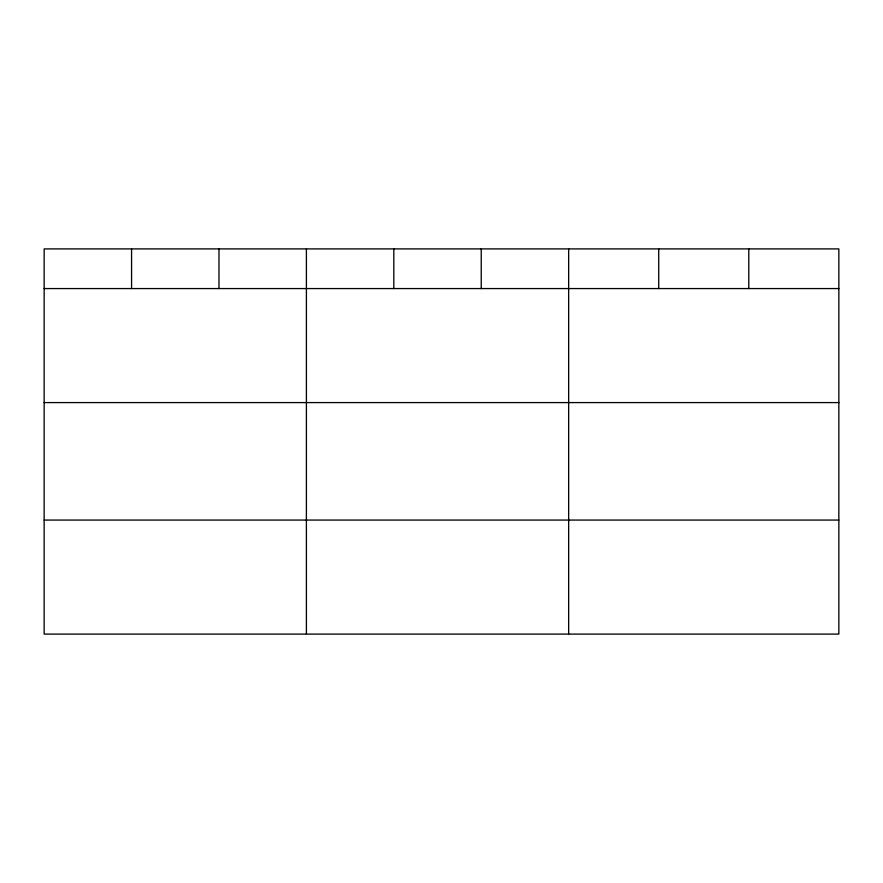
<?xml version="1.0" encoding="UTF-8"?>
<svg xmlns="http://www.w3.org/2000/svg" width="883" height="883" viewBox="0 0 883 883"><rect width="100%" height="100%" fill="white"/><g stroke="black" fill="none" stroke-linecap="round" stroke-linejoin="round"><path stroke-width="1.32" d="M838.85 402.593L838.85 248.907L44.15 248.907L44.15 634.093L838.85 634.093L838.85 402.593L44.15 402.593M44.15 288.564L838.85 288.564M44.15 520.065L838.85 520.065M748.784 248.907L748.784 288.564M658.718 248.907L658.718 288.564M568.652 248.907L568.652 634.093M481.235 248.907L481.235 288.564M393.818 248.907L393.818 288.564M306.401 248.907L306.401 634.093M218.984 248.907L218.984 288.564M131.567 248.907L131.567 288.564"/></g></svg>
